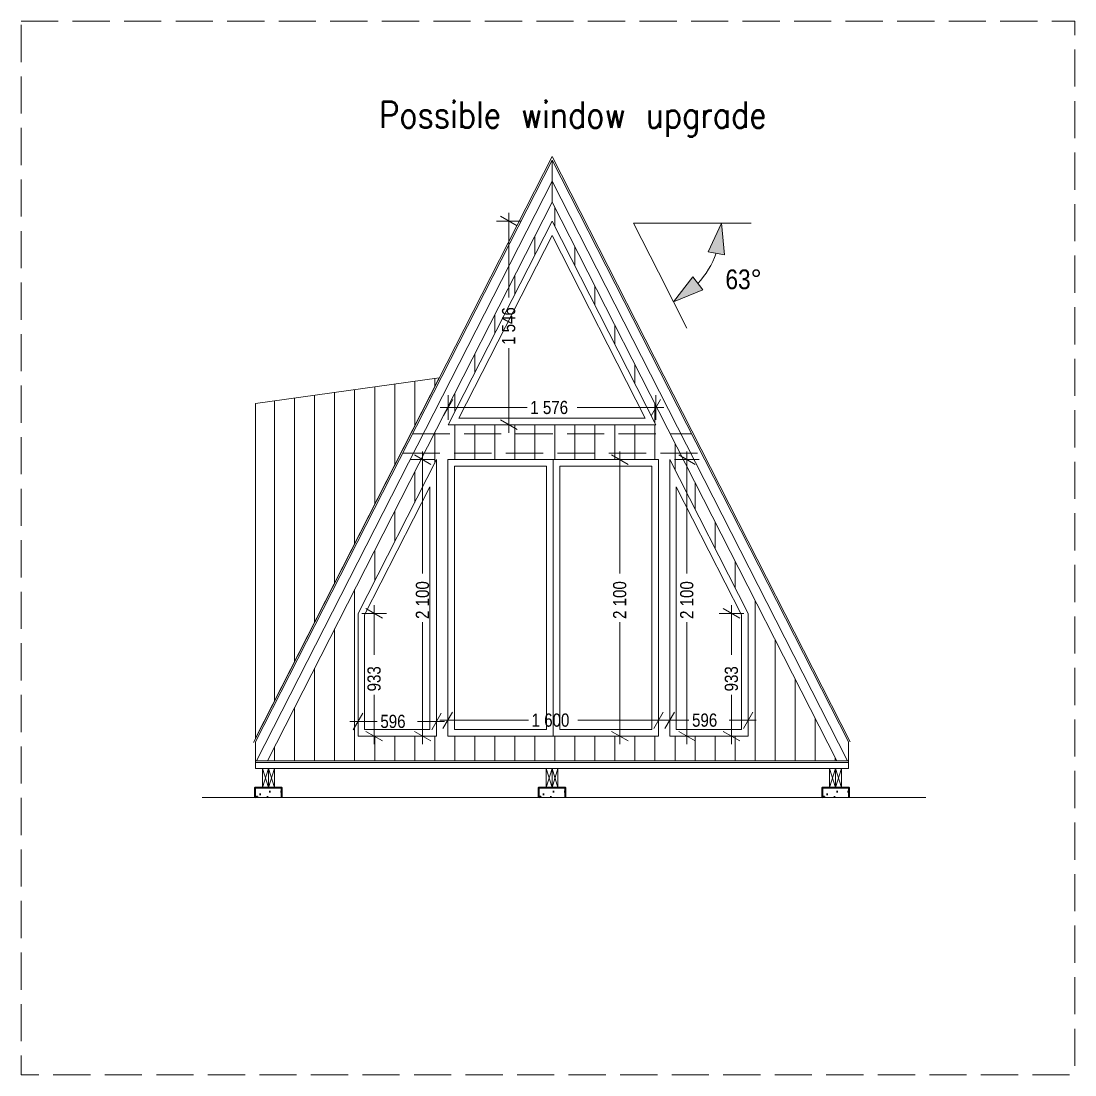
# Model space of a CAD drawing. Header units: millimetres. Extents: x -446325 to -421669, y 93022 to 136983.
# Drawn here: x -443636 to -435636, y 106594 to 114594 of the extents above; entities that cross this region are included whole.
import ezdxf

# ---------------------------------------------------------------- set-up
doc = ezdxf.new("R2010")
doc.units = ezdxf.units.MM
doc.header["$MEASUREMENT"] = 0
doc.linetypes.add('Hidden Line', pattern=[391.222223, 282.222223, -109])
for name, color, linetype, lineweight in [('2D Drafting - General_Pen_No__1', 7, 'Continuous', 13), ('2D Drafting - General_Pen_No__101', 252, 'Continuous', 13), ('2D Drafting - General_Pen_No__6', 5, 'Continuous', 35), ('A-raam_Pen_No__1', 7, 'Continuous', 13), ('Dimensioning - General_Pen_No__1', 7, 'Continuous', 13), ('TEKST_Pen_No__7', 7, 'Continuous', 35), ('vundament_Pen_No__1', 7, 'Continuous', 13), ('vundament_Pen_No__7', 7, 'Continuous', 35)]:
    doc.layers.add(name, color=color, linetype=linetype, lineweight=lineweight)
doc.layers.add('Dimensioning - General', color=7, linetype='Continuous')
doc.styles.add('GENERATED_STYLE_1', font='techl___.ttf')
doc.dimstyles.new('GENERATED_STYLE__3', dxfattribs={"dimtxt": 100, "dimasz": 95, "dimexe": 0.18, "dimexo": 0.0625, "dimgap": 0.09, "dimtad": 0, "dimdec": 0, "dimzin": 0, "dimdsep": 46, "dimtxsty": 'GENERATED_STYLE_1', "dimblk": 'ARROWHEAD_2', "dimblk1": 'ARROWHEAD_2', "dimblk2": 'ARROWHEAD_2', "dimcen": 0.09, "dimse1": 1, "dimse2": 1, "dimclrd": 7, "dimclre": 7, "dimclrt": 7, "dimadec": 0, "dimazin": 0, "dimtfac": 1, "dimtdec": 4, "dimtmove": 0, "dimatfit": 3, "dimfxl": 1, "dimtolj": 1, "dimtzin": 0, "dimarcsym": 0})
doc.dimstyles.new('GENERATED_STYLE__4', dxfattribs={"dimtxt": 100, "dimasz": 95, "dimexe": 0.18, "dimexo": 0.0625, "dimgap": 0.09, "dimtad": 0, "dimtih": 1, "dimtoh": 1, "dimdec": 0, "dimzin": 0, "dimdsep": 46, "dimtxsty": 'GENERATED_STYLE_1', "dimblk": 'ARROWHEAD_2', "dimblk1": 'ARROWHEAD_2', "dimblk2": 'ARROWHEAD_2', "dimcen": 0.09, "dimse1": 1, "dimse2": 1, "dimclrd": 7, "dimclre": 7, "dimclrt": 7, "dimadec": 0, "dimazin": 0, "dimtfac": 1, "dimtdec": 4, "dimtmove": 0, "dimatfit": 3, "dimfxl": 1, "dimtolj": 1, "dimtzin": 0, "dimarcsym": 0})
doc.dimstyles.new('GENERATED_STYLE__5', dxfattribs={"dimtxt": 150, "dimasz": 228, "dimexe": 0.18, "dimexo": 40, "dimgap": 0.09, "dimtad": 1, "dimtih": 1, "dimtoh": 1, "dimdec": 0, "dimzin": 0, "dimdsep": 46, "dimtxsty": 'GENERATED_STYLE_1', "dimblk": 'ARROWHEAD_5', "dimblk1": 'ARROWHEAD_5', "dimblk2": 'ARROWHEAD_5', "dimcen": 0.09, "dimclrd": 7, "dimclre": 7, "dimclrt": 7, "dimadec": 0, "dimazin": 0, "dimtfac": 1, "dimtdec": 4, "dimtmove": 0, "dimatfit": 3, "dimfxl": 1, "dimtolj": 1, "dimtzin": 0, "dimarcsym": 0})
pattern_1 = [(90, (0, 0), (-152, 0), [])]

# ---------------------------------------------------------------- blocks, each defined once
blk = doc.blocks.new('*D200')
at = {"layer": 'Dimensioning - General_Pen_No__1', "color": 7, "linetype": 'Continuous', "lineweight": 13, "transparency": 16777216}
for p, q in [((-440525.6, 111228.6), (-440650.6, 111300.7)), ((-440588.1, 111264.7), (-440588.1, 111325.8)), ((-440494.3, 111264.7), (-440681.8, 111264.7)), ((-440588.1, 110399), (-440588.1, 111264.7)), ((-440588.1, 109164.7), (-440588.1, 110030.3)), ((-440650.6, 109200.7), (-440525.6, 109128.6)), ((-440494.3, 109164.7), (-440681.8, 109164.7)), ((-440588.1, 109103.5), (-440588.1, 109164.7))]:
    blk.add_line(p, q, dxfattribs=at)
at = {"layer": 'Dimensioning - General_Pen_No__1', "color": 7, "lineweight": 13, "transparency": 16777216, "insert": (-440538.1, 110055.1), "char_height": 100, "attachment_point": 7, "rotation": 90, "style": 'GENERATED_STYLE_1'}
blk.add_mtext('\\A1;{\\pql;\\fTechnicLite|b0|i0|c2|p2;2\xa0100}', dxfattribs=at)
blk = doc.blocks.new('ARROWHEAD_2')
at = {"color": 0, "linetype": 'Continuous', "lineweight": 0}
for p, q in [((0, 0), (-1, 0)), ((-0.378, -0.655), (0.378, 0.655))]:
    blk.add_line(p, q, dxfattribs=at)
blk = doc.blocks.new('*D201')
at = {"layer": 'Dimensioning - General_Pen_No__1', "color": 7, "linetype": 'Continuous', "lineweight": 13, "transparency": 16777216}
for p, q in [((-441078.3, 109182.5), (-441078.3, 109370)), ((-440482.2, 109182.5), (-440482.2, 109370)), ((-441042.2, 109338.8), (-441114.3, 109213.8)), ((-440518.3, 109213.8), (-440446.1, 109338.8)), ((-441139.4, 109276.3), (-441078.3, 109276.3)), ((-441078.3, 109276.3), (-440933.6, 109276.3)), ((-440626.9, 109276.3), (-440482.2, 109276.3)), ((-440482.2, 109276.3), (-440421.1, 109276.3))]:
    blk.add_line(p, q, dxfattribs=at)
at = {"layer": 'Dimensioning - General_Pen_No__1', "color": 7, "lineweight": 13, "transparency": 16777216, "insert": (-440908.7, 109226.3), "char_height": 100, "attachment_point": 7, "style": 'GENERATED_STYLE_1'}
blk.add_mtext('\\A1;{\\pql;\\fTechnicLite|b0|i0|c2|p2;596}', dxfattribs=at)
blk = doc.blocks.new('*D202')
at = {"layer": 'Dimensioning - General_Pen_No__1', "color": 7, "linetype": 'Continuous', "lineweight": 13, "transparency": 16777216}
for p, q in [((-440861.7, 110097.6), (-441049.2, 110097.6)), ((-440892.9, 110061.5), (-441017.9, 110133.7)), ((-440955.4, 110097.6), (-440955.4, 110158.7)), ((-440955.4, 109782.1), (-440955.4, 110097.6)), ((-440955.4, 109164.7), (-440955.4, 109480.2)), ((-441017.9, 109200.7), (-440892.9, 109128.6)), ((-440861.7, 109164.7), (-441049.2, 109164.7)), ((-440955.4, 109103.5), (-440955.4, 109164.7))]:
    blk.add_line(p, q, dxfattribs=at)
at = {"layer": 'Dimensioning - General_Pen_No__1', "color": 7, "lineweight": 13, "transparency": 16777216, "insert": (-440905.4, 109505.1), "char_height": 100, "attachment_point": 7, "rotation": 90, "style": 'GENERATED_STYLE_1'}
blk.add_mtext('\\A1;{\\pql;\\fTechnicLite|b0|i0|c2|p2;933}', dxfattribs=at)
blk = doc.blocks.new('*D203')
at = {"layer": 'Dimensioning - General_Pen_No__1', "color": 7, "linetype": 'Continuous', "lineweight": 13, "transparency": 16777216}
for p, q in [((-440357.4, 111721.8), (-440429.6, 111596.8)), ((-440393.5, 111565.5), (-440393.5, 111753)), ((-438853.8, 111596.8), (-438781.6, 111721.8)), ((-438817.7, 111565.5), (-438817.7, 111753)), ((-440454.6, 111659.3), (-440393.5, 111659.3)), ((-440393.5, 111659.3), (-439795.3, 111659.3)), ((-439415.9, 111659.3), (-438817.7, 111659.3)), ((-438817.7, 111659.3), (-438756.6, 111659.3))]:
    blk.add_line(p, q, dxfattribs=at)
at = {"layer": 'Dimensioning - General_Pen_No__1', "color": 7, "lineweight": 13, "transparency": 16777216, "insert": (-439770.4, 111609.3), "char_height": 100, "attachment_point": 7, "style": 'GENERATED_STYLE_1'}
blk.add_mtext('\\A1;{\\pql;\\fTechnicLite|b0|i0|c2|p2;1\xa0576}', dxfattribs=at)
blk = doc.blocks.new('*D204')
at = {"layer": 'Dimensioning - General_Pen_No__1', "color": 7, "linetype": 'Continuous', "lineweight": 13, "transparency": 16777216}
for p, q in [((-439933.9, 113076), (-439933.9, 113137.1)), ((-439840.2, 113076), (-440027.7, 113076)), ((-439871.4, 113039.9), (-439996.4, 113112)), ((-439933.9, 112495.4), (-439933.9, 113076)), ((-439933.9, 111529.7), (-439933.9, 112110.2)), ((-439840.2, 111529.7), (-440027.7, 111529.7)), ((-439996.4, 111565.7), (-439871.4, 111493.6)), ((-439933.9, 111468.5), (-439933.9, 111529.7))]:
    blk.add_line(p, q, dxfattribs=at)
at = {"layer": 'Dimensioning - General_Pen_No__1', "color": 7, "lineweight": 13, "transparency": 16777216, "insert": (-439883.9, 112135.1), "char_height": 100, "attachment_point": 7, "rotation": 90, "style": 'GENERATED_STYLE_1'}
blk.add_mtext('\\A1;{\\pql;\\fTechnicLite|b0|i0|c2|p2;1\xa0546}', dxfattribs=at)
blk = doc.blocks.new('*D205')
at = {"layer": 'Dimensioning - General_Pen_No__1', "color": 7, "linetype": 'Continuous', "lineweight": 13, "transparency": 16777216}
for p, q in [((-438519, 111228.6), (-438644, 111300.7)), ((-438581.5, 111264.7), (-438581.5, 111325.8)), ((-438487.7, 111264.7), (-438675.2, 111264.7)), ((-438581.5, 110399), (-438581.5, 111264.7)), ((-438581.5, 109164.7), (-438581.5, 110030.3)), ((-438644, 109200.7), (-438519, 109128.6)), ((-438487.7, 109164.7), (-438675.2, 109164.7)), ((-438581.5, 109103.5), (-438581.5, 109164.7))]:
    blk.add_line(p, q, dxfattribs=at)
at = {"layer": 'Dimensioning - General_Pen_No__1', "color": 7, "lineweight": 13, "transparency": 16777216, "insert": (-438531.5, 110055.1), "char_height": 100, "attachment_point": 7, "rotation": 90, "style": 'GENERATED_STYLE_1'}
blk.add_mtext('\\A1;{\\pql;\\fTechnicLite|b0|i0|c2|p2;2\xa0100}', dxfattribs=at)
blk = doc.blocks.new('*D206')
at = {"layer": 'Dimensioning - General_Pen_No__1', "color": 7, "linetype": 'Continuous', "lineweight": 13, "transparency": 16777216}
for p, q in [((-438712.2, 109192), (-438712.2, 109379.5)), ((-438116.1, 109192), (-438116.1, 109379.5)), ((-438773.3, 109285.7), (-438712.2, 109285.7)), ((-438676.1, 109348.2), (-438748.3, 109223.2)), ((-438712.2, 109285.7), (-438567.5, 109285.7)), ((-438260.8, 109285.7), (-438116.1, 109285.7)), ((-438152.2, 109223.2), (-438080, 109348.2)), ((-438116.1, 109285.7), (-438055, 109285.7))]:
    blk.add_line(p, q, dxfattribs=at)
at = {"layer": 'Dimensioning - General_Pen_No__1', "color": 7, "lineweight": 13, "transparency": 16777216, "insert": (-438542.6, 109235.7), "char_height": 100, "attachment_point": 7, "style": 'GENERATED_STYLE_1'}
blk.add_mtext('\\A1;{\\pql;\\fTechnicLite|b0|i0|c2|p2;596}', dxfattribs=at)
blk = doc.blocks.new('*D207')
at = {"layer": 'Dimensioning - General_Pen_No__1', "color": 7, "linetype": 'Continuous', "lineweight": 13, "transparency": 16777216}
for p, q in [((-438149.2, 110097.6), (-438336.7, 110097.6)), ((-438180.5, 110061.5), (-438305.5, 110133.7)), ((-438243, 110097.6), (-438243, 110158.7)), ((-438243, 109782.1), (-438243, 110097.6)), ((-438243, 109164.7), (-438243, 109480.2)), ((-438305.5, 109200.7), (-438180.5, 109128.6)), ((-438149.2, 109164.7), (-438336.7, 109164.7)), ((-438243, 109103.5), (-438243, 109164.7))]:
    blk.add_line(p, q, dxfattribs=at)
at = {"layer": 'Dimensioning - General_Pen_No__1', "color": 7, "lineweight": 13, "transparency": 16777216, "insert": (-438193, 109505.1), "char_height": 100, "attachment_point": 7, "rotation": 90, "style": 'GENERATED_STYLE_1'}
blk.add_mtext('\\A1;{\\pql;\\fTechnicLite|b0|i0|c2|p2;933}', dxfattribs=at)
blk = doc.blocks.new('*D208')
at = {"layer": 'Dimensioning - General_Pen_No__1', "color": 7, "linetype": 'Continuous', "lineweight": 13, "transparency": 16777216}
for p, q in [((-440397.2, 109192), (-440397.2, 109379.5)), ((-438797.2, 109192), (-438797.2, 109379.5)), ((-440458.3, 109285.7), (-440397.2, 109285.7)), ((-440361.1, 109348.2), (-440433.3, 109223.2)), ((-440397.2, 109285.7), (-439785.4, 109285.7)), ((-439408.9, 109285.7), (-438797.2, 109285.7)), ((-438833.3, 109223.2), (-438761.1, 109348.2)), ((-438797.2, 109285.7), (-438736.1, 109285.7))]:
    blk.add_line(p, q, dxfattribs=at)
at = {"layer": 'Dimensioning - General_Pen_No__1', "color": 7, "lineweight": 13, "transparency": 16777216, "insert": (-439760.6, 109235.7), "char_height": 100, "attachment_point": 7, "style": 'GENERATED_STYLE_1'}
blk.add_mtext('\\A1;{\\pql;\\fTechnicLite|b0|i0|c2|p2;1\xa0600}', dxfattribs=at)
blk = doc.blocks.new('*D209')
at = {"layer": 'Dimensioning - General_Pen_No__1', "color": 7, "linetype": 'Continuous', "lineweight": 13, "transparency": 16777216}
for p, q in [((-439028.4, 111228.6), (-439153.4, 111300.7)), ((-439090.9, 111264.7), (-439090.9, 111325.8)), ((-438997.1, 111264.7), (-439184.6, 111264.7)), ((-439090.9, 110399), (-439090.9, 111264.7)), ((-439090.9, 109164.7), (-439090.9, 110030.3)), ((-439153.4, 109200.7), (-439028.4, 109128.6)), ((-438997.1, 109164.7), (-439184.6, 109164.7)), ((-439090.9, 109103.5), (-439090.9, 109164.7))]:
    blk.add_line(p, q, dxfattribs=at)
at = {"layer": 'Dimensioning - General_Pen_No__1', "color": 7, "lineweight": 13, "transparency": 16777216, "insert": (-439040.9, 110055.1), "char_height": 100, "attachment_point": 7, "rotation": 90, "style": 'GENERATED_STYLE_1'}
blk.add_mtext('\\A1;{\\pql;\\fTechnicLite|b0|i0|c2|p2;2\xa0100}', dxfattribs=at)
blk = doc.blocks.new('*D218')
at = {"layer": 'Dimensioning - General_Pen_No__1', "linetype": 'Continuous', "lineweight": 13, "transparency": 16777216}
for points in [[(-438318.5, 113058.8), (-438419.8, 112841.3), (-438297.5, 112819.8)], [(-438683.6, 112463), (-438461.1, 112552.8), (-438535.8, 112652)]]:
    blk.add_hatch(color=7, dxfattribs=at).paths.add_polyline_path(points)
at = {"layer": 'Dimensioning - General_Pen_No__1', "color": 7, "linetype": 'Continuous', "lineweight": 13, "transparency": 16777216}
for p, q in [((-438093.5, 113058.8), (-438543.5, 113058.8)), ((-438318.5, 113058.8), (-438419.8, 112841.3)), ((-438318.5, 113058.8), (-438297.5, 112819.8)), ((-438297.5, 112819.8), (-438419.8, 112841.3)), ((-438581.5, 112262.5), (-438785.8, 112663.5)), ((-438683.6, 112463), (-438535.8, 112652)), ((-438535.8, 112652), (-438461.1, 112552.8)), ((-438683.6, 112463), (-438461.1, 112552.8))]:
    blk.add_line(p, q, dxfattribs=at)
blk.add_arc((-438987.2, 113058.8), 668.7, 316.95708, 340.04292, dxfattribs=at)
at = {"layer": 'Dimensioning - General_Pen_No__1', "color": 7, "lineweight": 13, "transparency": 16777216, "insert": (-438289.1, 112556), "char_height": 150, "attachment_point": 7, "style": 'GENERATED_STYLE_1'}
blk.add_mtext('\\A1;{\\pql;\\fTechnicLite|b0|i0|c2|p2;63°}', dxfattribs=at)
blk = doc.blocks.new('ARROWHEAD_5')
at = {"linetype": 'Continuous', "lineweight": 0}
blk.add_hatch(color=0, dxfattribs=at).paths.add_polyline_path([(-1, 0.2679), (0, 0), (-1, -0.2679)])
at = {"color": 0, "linetype": 'Continuous', "lineweight": 0}
blk.add_line((0, 0), (-1, 0), dxfattribs=at)

msp = doc.modelspace()

# ---------------------------------------------------------------- hatches: boundary and pattern name
at = {"layer": '2D Drafting - General_Pen_No__1', "linetype": 'Continuous', "lineweight": 13}
h = msp.add_hatch(dxfattribs=at)
h.set_pattern_fill('PLANK_FLOOR_VERT', style=0, pattern_type=2)
h.set_pattern_definition(pattern_1)
h.paths.add_polyline_path([(-439605.6, 113219.1), (-441766.7, 108977.7), (-437444.5, 108977.7)])
h.paths.add_polyline_path([(-440397.2, 109164.7), (-440397.2, 111264.7), (-438797.2, 111264.7), (-438797.2, 109164.7)], flags=0)
h.paths.add_polyline_path([(-440393.5, 111529.7), (-439605.6, 113076), (-438817.7, 111529.7)], flags=0)
h.paths.add_polyline_path([(-438712.2, 111264.7), (-438116.1, 110097.6), (-438116.1, 109164.7), (-438712.2, 109164.7)], flags=0)
h.paths.add_polyline_path([(-441078.3, 110097.6), (-440482.2, 111264.7), (-440482.2, 109164.7), (-441078.3, 109164.7)], flags=0)
h = msp.add_hatch(dxfattribs=at)
h.set_pattern_fill('PLANK_FLOOR_VERT', style=0, pattern_type=2)
h.set_pattern_definition(pattern_1)
h.paths.add_polyline_path([(-441855.6, 111690), (-441855.6, 109149.3), (-440461.1, 111886)])
at = {"layer": 'vundament_Pen_No__7', "linetype": 'Continuous', "lineweight": 35}
h = msp.add_hatch(dxfattribs=at)
h.set_pattern_fill('AR_CONC', style=0, pattern_type=2)
h.set_pattern_definition([(50, (-2288675.12, -571689.36), (-182.184669, 15.939086), [19.05, -209.55]), (355, (-2288675.12, -571689.36), (-35.242826, 191.056643), [15.24, -167.64]), (100.451, (-2288659.94, -571690.69), (146.942502, 175.116688), [16.19, -178.09]), (46.1842, (-2288675.12, -571638.56), (-271.07904, 42.042328), [28.575, -314.325]), (96.6356, (-2288652.53, -571642.07), (237.404234, 247.425556), [24.285, -267.135]), (351.184, (-2288675.12, -571638.56), (237.404606, 247.425118), [22.86, -251.46]), (21, (-2288649.72, -571651.26), (-151.61488, 102.265519), [19.05, -209.55]), (326, (-2288649.72, -571651.26), (61.802028, 184.187966), [15.24, -167.64]), (71.4514, (-2288637.09, -571659.78), (213.41649, 81.922858), [16.19, -178.09]), (37.5, (-2288675.12, -571689.36), (3.0886033, 84.5550389), [0, -165.608, 0, -170.18, 0, -168.275]), (7.5, (-2288675.12, -571689.36), (66.8196625, 100.180575), [0, -97.028, 0, -161.798, 0, -64.135]), (327.5, (-2288731.76, -571689.36), (-135.5905952, 5.728744), [0, -63.5, 0, -198.12, 0, -262.89]), (317.5, (-2288757.16, -571689.36), (148.1291814, 25.426491), [0, -82.55, 0, -131.572, 0, -186.69])])
h.paths.add_polyline_path([(-441658.1, 108775.7), (-441858.1, 108775.7), (-441858.1, 108700.8), (-441658.1, 108700.8)])
h = msp.add_hatch(dxfattribs=at)
h.set_pattern_fill('AR_CONC', style=0, pattern_type=2)
h.set_pattern_definition([(50, (-2286522.62, -571689.36), (-182.184669, 15.939086), [19.05, -209.55]), (355, (-2286522.62, -571689.36), (-35.242826, 191.056643), [15.24, -167.64]), (100.451, (-2286507.44, -571690.69), (146.942502, 175.116688), [16.19, -178.09]), (46.1842, (-2286522.62, -571638.56), (-271.07904, 42.042328), [28.575, -314.325]), (96.6356, (-2286500.03, -571642.07), (237.404234, 247.425556), [24.285, -267.135]), (351.184, (-2286522.62, -571638.56), (237.404606, 247.425118), [22.86, -251.46]), (21, (-2286497.22, -571651.26), (-151.61488, 102.265519), [19.05, -209.55]), (326, (-2286497.22, -571651.26), (61.802028, 184.187966), [15.24, -167.64]), (71.4514, (-2286484.59, -571659.78), (213.41649, 81.922858), [16.19, -178.09]), (37.5, (-2286522.62, -571689.36), (3.0886033, 84.5550389), [0, -165.608, 0, -170.18, 0, -168.275]), (7.5, (-2286522.62, -571689.36), (66.8196625, 100.180575), [0, -97.028, 0, -161.798, 0, -64.135]), (327.5, (-2286579.26, -571689.36), (-135.5905952, 5.728744), [0, -63.5, 0, -198.12, 0, -262.89]), (317.5, (-2286604.66, -571689.36), (148.1291814, 25.426491), [0, -82.55, 0, -131.572, 0, -186.69])])
h.paths.add_polyline_path([(-439505.6, 108775.7), (-439705.6, 108775.7), (-439705.6, 108700.8), (-439505.6, 108700.8)])
h = msp.add_hatch(dxfattribs=at)
h.set_pattern_fill('AR_CONC', style=0, pattern_type=2)
h.set_pattern_definition([(50, (-2284370.12, -571689.36), (-182.184669, 15.939086), [19.05, -209.55]), (355, (-2284370.12, -571689.36), (-35.242826, 191.056643), [15.24, -167.64]), (100.451, (-2284354.94, -571690.69), (146.942502, 175.116688), [16.19, -178.09]), (46.1842, (-2284370.12, -571638.56), (-271.07904, 42.042328), [28.575, -314.325]), (96.6356, (-2284347.53, -571642.07), (237.404234, 247.425556), [24.285, -267.135]), (351.184, (-2284370.12, -571638.56), (237.404606, 247.425118), [22.86, -251.46]), (21, (-2284344.72, -571651.26), (-151.61488, 102.265519), [19.05, -209.55]), (326, (-2284344.72, -571651.26), (61.802028, 184.187966), [15.24, -167.64]), (71.4514, (-2284332.09, -571659.78), (213.41649, 81.922858), [16.19, -178.09]), (37.5, (-2284370.12, -571689.36), (3.0886033, 84.5550389), [0, -165.608, 0, -170.18, 0, -168.275]), (7.5, (-2284370.12, -571689.36), (66.8196625, 100.180575), [0, -97.028, 0, -161.798, 0, -64.135]), (327.5, (-2284426.76, -571689.36), (-135.5905952, 5.728744), [0, -63.5, 0, -198.12, 0, -262.89]), (317.5, (-2284452.16, -571689.36), (148.1291814, 25.426491), [0, -82.55, 0, -131.572, 0, -186.69])])
h.paths.add_polyline_path([(-437353.1, 108775.7), (-437553.1, 108775.7), (-437553.1, 108700.8), (-437353.1, 108700.8)])

# ---------------------------------------------------------------- linework, layer by layer
at = {"layer": '2D Drafting - General_Pen_No__1', "color": 7, "linetype": 'Continuous', "lineweight": 13}
for p, q in [((-441871.4, 109118.1), (-439605.6, 113565)), ((-441855.6, 109122.7), (-439605.6, 113538.5)), ((-437342.2, 109122.7), (-439605.6, 113565)), ((-437355.6, 109122.7), (-439605.6, 113538.5)), ((-439605.6, 113538.5), (-439605.6, 113219.1)), ((-441848.1, 108977.7), (-439605.6, 113378.8)), ((-437363.1, 108977.7), (-439605.6, 113378.8)), ((-441766.7, 108977.7), (-439605.6, 113219.1)), ((-437444.5, 108977.7), (-439605.6, 113219.1)), ((-438987.2, 113058.8), (-438431.7, 113058.8)), ((-438987.2, 113058.8), (-438735, 112563.8)), ((-441855.6, 108977.7), (-441855.6, 109122.7)), ((-437355.6, 108977.7), (-437355.6, 109122.7)), ((-441803.1, 108775.7), (-441758.1, 108920.7)), ((-441803.1, 108920.7), (-441758.1, 108775.7)), ((-441713.1, 108775.7), (-441758.1, 108920.7)), ((-441713.1, 108920.7), (-441758.1, 108775.7)), ((-439650.6, 108775.7), (-439605.6, 108920.7)), ((-439650.6, 108920.7), (-439605.6, 108775.7)), ((-439560.6, 108775.7), (-439605.6, 108920.7)), ((-439560.6, 108920.7), (-439605.6, 108775.7)), ((-437498.1, 108775.7), (-437453.1, 108920.7)), ((-437498.1, 108920.7), (-437453.1, 108775.7)), ((-437408.1, 108775.7), (-437453.1, 108920.7)), ((-437408.1, 108920.7), (-437453.1, 108775.7)), ((-436767.7, 108700.8), (-442262, 108700.8))]:
    msp.add_line(p, q, dxfattribs=at)
at = {"layer": '2D Drafting - General_Pen_No__1', "color": 7, "linetype": 'Continuous', "lineweight": 13, "flags": 128}
for points in [[(-439605.6, 113219.1), (-441766.7, 108977.7), (-437444.5, 108977.7)], [(-440393.5, 111529.7), (-439605.6, 113076), (-438817.7, 111529.7)], [(-439605.6, 113076), (-438817.7, 111529.7), (-440393.5, 111529.7)], [(-439605.6, 112965.8), (-438899.3, 111579.7), (-440311.9, 111579.7)], [(-441855.6, 111690), (-441855.6, 109149.3), (-440461.1, 111886)], [(-441078.3, 110097.6), (-440482.2, 111264.7), (-440482.2, 109164.7), (-441078.3, 109164.7)], [(-440482.2, 111264.7), (-441078.3, 110097.6), (-441078.3, 109164.7), (-440482.2, 109164.7)], [(-440397.2, 109164.7), (-440397.2, 111264.7), (-438797.2, 111264.7), (-438797.2, 109164.7)], [(-440397.2, 111264.7), (-439597.2, 111264.7), (-439597.2, 109164.7), (-440397.2, 109164.7)], [(-440397.2, 111264.7), (-438797.2, 111264.7), (-438797.2, 109164.7), (-440397.2, 109164.7)], [(-439647.2, 111214.7), (-440347.2, 111214.7), (-440347.2, 109214.7), (-439647.2, 109214.7)], [(-438797.2, 111264.7), (-439597.2, 111264.7), (-439597.2, 109164.7), (-438797.2, 109164.7)], [(-439547.2, 111214.7), (-438847.2, 111214.7), (-438847.2, 109214.7), (-439547.2, 109214.7)], [(-438712.2, 111264.7), (-438116.1, 110097.6), (-438116.1, 109164.7), (-438712.2, 109164.7)], [(-438712.2, 111264.7), (-438116.1, 110097.6), (-438116.1, 109164.7), (-438712.2, 109164.7)], [(-440532.2, 111059.2), (-441028.3, 110085.6), (-441028.3, 109214.7), (-440532.2, 109214.7)], [(-438662.2, 111059.2), (-438166.1, 110085.6), (-438166.1, 109214.7), (-438662.2, 109214.7)], [(-441855.6, 108965.7), (-437355.6, 108965.7), (-437355.6, 108977.7), (-441855.6, 108977.7)], [(-441855.6, 108965.7), (-437355.6, 108965.7), (-437355.6, 108920.7), (-441855.6, 108920.7)], [(-441803.1, 108920.7), (-441758.1, 108920.7), (-441758.1, 108775.7), (-441803.1, 108775.7)], [(-441758.1, 108920.7), (-441713.1, 108920.7), (-441713.1, 108775.7), (-441758.1, 108775.7)], [(-439650.6, 108920.7), (-439605.6, 108920.7), (-439605.6, 108775.7), (-439650.6, 108775.7)], [(-439605.6, 108920.7), (-439560.6, 108920.7), (-439560.6, 108775.7), (-439605.6, 108775.7)], [(-437498.1, 108920.7), (-437453.1, 108920.7), (-437453.1, 108775.7), (-437498.1, 108775.7)], [(-437453.1, 108920.7), (-437408.1, 108920.7), (-437408.1, 108775.7), (-437453.1, 108775.7)]]:
    msp.add_lwpolyline(points, close=True, dxfattribs=at)
at = {"layer": '2D Drafting - General_Pen_No__101', "color": 252, "linetype": 'Hidden Line', "lineweight": 13, "flags": 128}
msp.add_lwpolyline([(-443636.2, 114593.7), (-435636.2, 114593.7), (-435636.2, 106593.7), (-443636.2, 106593.7)], close=True, dxfattribs=at)
at = {"layer": '2D Drafting - General_Pen_No__6', "color": 5, "linetype": 'Continuous', "lineweight": 35, "flags": 128}
for points in [[(-441858.1, 108700.8), (-441858.1, 108775.7), (-441658.1, 108775.7), (-441658.1, 108700.8)], [(-439705.6, 108700.8), (-439705.6, 108775.7), (-439505.6, 108775.7), (-439505.6, 108700.8)], [(-437553.1, 108700.8), (-437553.1, 108775.7), (-437353.1, 108775.7), (-437353.1, 108700.8)]]:
    msp.add_lwpolyline(points, dxfattribs=at)
at = {"layer": 'A-raam_Pen_No__1', "color": 7, "linetype": 'Hidden Line', "lineweight": 13}
for p, q in [((-440664.8, 111459.7), (-438546.4, 111459.7)), ((-440738.7, 111314.7), (-438472.5, 111314.7))]:
    msp.add_line(p, q, dxfattribs=at)
at = {"layer": 'vundament_Pen_No__1', "color": 7, "linetype": 'Continuous', "lineweight": 13, "flags": 128}
for points in [[(-441658.1, 108775.7), (-441858.1, 108775.7), (-441858.1, 108700.8), (-441658.1, 108700.8)], [(-439505.6, 108775.7), (-439705.6, 108775.7), (-439705.6, 108700.8), (-439505.6, 108700.8)], [(-437353.1, 108775.7), (-437553.1, 108775.7), (-437553.1, 108700.8), (-437353.1, 108700.8)]]:
    msp.add_lwpolyline(points, close=True, dxfattribs=at)

# ---------------------------------------------------------------- texts
at = {"layer": 'TEKST_Pen_No__7', "color": 7, "linetype": 'Continuous', "lineweight": 35, "insert": (-440918.2, 113715.6), "char_height": 200, "attachment_point": 7}
msp.add_mtext('\\A1;{\\W0.850000x;\\pql;\\Ftxt.shx;Possible window upgrade}', dxfattribs=at)

# ---------------------------------------------------------------- dimensions: what is measured, and where the dimension line sits
at = {"layer": 'Dimensioning - General', "color": 7, "linetype": 'Continuous', "lineweight": 13}
for base, p1, p2, picture, middle in [((-439933.9, 113076), (-438817.7, 111529.7), (-439605.6, 113076), '*D204', (-439933.9, 112306.8)), ((-440588.1, 111264.7), (-440482.2, 109164.7), (-440482.2, 111264.7), '*D200', (-440588.1, 110226.9)), ((-439090.9, 111264.7), (-438797.2, 109164.7), (-438797.2, 111264.7), '*D209', (-439090.9, 110226.9)), ((-438581.5, 111264.7), (-438712.2, 109164.7), (-438712.2, 111264.7), '*D205', (-438581.5, 110226.9)), ((-440955.4, 110097.6), (-441078.3, 109164.7), (-441078.3, 110097.6), '*D202', (-440955.4, 109619.4)), ((-438243, 110097.6), (-438116.1, 109164.7), (-438116.1, 110097.6), '*D207', (-438243, 109619.4))]:
    dim = msp.add_linear_dim(base=base, p1=p1, p2=p2, angle=90, dimstyle='GENERATED_STYLE__3', dxfattribs=at)
    dim.commit()
    dim.dimension.update_dxf_attribs({"geometry": picture, "text_midpoint": middle, "dimtype": 160, "text_rotation": 90})
dim = msp.add_angular_dim_3p(base=(-438417, 112709.4), center=(-438987.2, 113058.8), p1=(-438431.7, 113058.8), p2=(-438735, 112563.8), dimstyle='GENERATED_STYLE__5', dxfattribs=at)
dim.commit()
dim.dimension.update_dxf_attribs({"geometry": '*D218', "text_midpoint": (-438134.5, 112631), "dimtype": 165})
for base, p1, p2, picture, middle in [((-438817.7, 111659.3), (-440393.5, 111529.7), (-438817.7, 111529.7), '*D203', (-439598.7, 111659.3)), ((-438797.2, 109285.7), (-440397.2, 109164.7), (-438797.2, 109164.7), '*D208', (-439588.8, 109285.7)), ((-440482.2, 109276.3), (-441078.3, 109164.7), (-440482.2, 109164.7), '*D201', (-440794.4, 109276.3)), ((-438116.1, 109285.7), (-438712.2, 109164.7), (-438116.1, 109164.7), '*D206', (-438428.3, 109285.7))]:
    dim = msp.add_linear_dim(base=base, p1=p1, p2=p2, dimstyle='GENERATED_STYLE__4', dxfattribs=at)
    dim.commit()
    dim.dimension.update_dxf_attribs({"geometry": picture, "text_midpoint": middle, "dimtype": 160})

doc.saveas('drawing.dxf')
